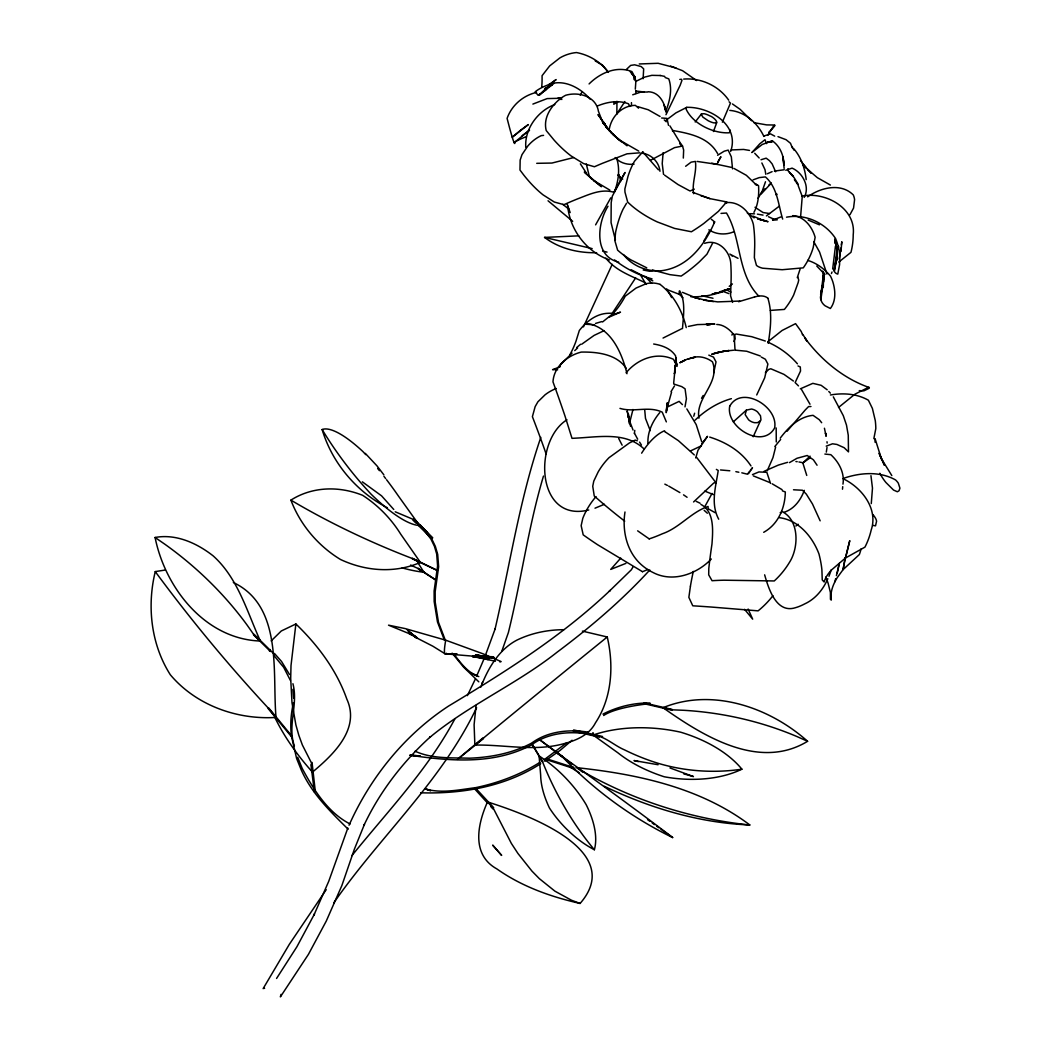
<?xml version="1.0" encoding="UTF-8"?>
<svg xmlns="http://www.w3.org/2000/svg" width="1051" height="1051" viewBox="0 0 1051 1051"><rect width="100%" height="100%" fill="white"/><g stroke="black" fill="none" stroke-linecap="round" stroke-linejoin="round"><path stroke-width="1.5" d="M875.049 442.208L875.115 438.779L881.513 459.116L879.122 453.244L884.417 465.212L880.515 456.384M826.217 446.136L832.51 443.798L836.898 444.442L844.15 447.7L848.485 451.877L848.262 435.245L846.475 425.051L843.296 415.684L833.312 396.844M842.968 484.13C844.781 472.911 838.921 462.098 830.829 454.689L824.877 454.058M823.656 274.981L823.275 287.33M616.858 114.244L616.95 101.277M294.411 745.947C287.107 725.61 298.484 704.722 292.927 683.728M701.214 114.217L702.869 117.108L708.124 120.694A9.433 2.825 29.1 0 0 713.905 122.875C720.789 123.532 712.565 116.464 709.937 115.912A9.433 2.825 29.1 0 0 704.144 113.731L701.543 113.836L695.197 121.969M730.353 130.14L729.341 132.794C713.195 133.713 692.189 123.558 685.817 108.45L686.75 107.347C709.083 106.637 739.93 124.438 730.695 151.397M820.608 294.438L823.419 281.353L820.476 297.157A73.163 27.957 -25.5 0 0 825.127 305.815L830.382 308.495C835.939 301.164 835.532 291.206 833.115 282.798A39.097 28.955 45.6 0 0 830.513 276.137C824.483 268.964 816.68 263.039 807.628 260.372M776.282 441.959L776.177 427.954M674.913 369.834L675.241 365.091M592.567 734.885L593.014 733.02L592.567 734.885L587.627 733.979M735.043 350.403L734.123 334.993C729.893 329.686 723.811 324.575 716.743 324.444M634.436 79.745L634.712 76.552L635.855 81.413L635.316 89.177M840.984 251.491L841.825 241.756L841.365 244.883M827.019 447.437L826.322 452.114M281.051 994.391L280.381 996.887L308.429 954.361L326.27 921.07L341.851 885.586L354.358 849.234L364.461 824.286L363.896 825.455C379.753 791.705 402.953 761.686 430.529 736.685L429.649 737.5C469.035 704.827 516.816 684.07 556.991 652.277C590.097 627.486 621.824 600.541 649.794 569.997M674.978 369.965L675.254 366.957L673.665 383.155M842.482 489.214L842.731 486.666M871.279 503.587L872.475 488.137L870.951 475.683M643.987 703.644L644.171 702.935L672.18 709.438M784.125 168.383L783.008 157.006L783.875 164.849M624.99 511.995C621.942 531.189 627.027 552.826 642.424 565.648A41.79 35.445 33 0 0 653.078 572.532C672.679 582.845 696.813 574.174 711.304 559.027M835.453 246.144L832.681 269.003M635.763 93.486L636.052 90.964M634.344 79.666L634.712 76.552M643.107 78.746L643.672 68.88L641.202 66.568L634.646 64.807L630.679 65.398L626.37 69.471M682.493 328.674C683.295 316.443 685.909 301.9 679.721 290.877A71.494 4.388 70.3 0 0 679.406 294.333L682.966 297.775M634.384 433.485L634.778 430.371M823.38 274.823L821.265 291.547L822.434 288.513M666.846 407.052L667.254 403.82L666.82 406.75M683.321 158.07L683.649 150.043L682.533 146.036L679.682 143.37L681.836 145.511L669.907 125.87M845.398 557.634L843.06 569.655L837.187 577.722A72.887 36.089 -26.9 0 0 831.17 593.237L831.275 600.068L830.448 599.333L830.408 592.488L828.122 583.266A39.189 13.427 56.7 0 0 825.679 577.104M776.374 194.238L776.321 195.052L777.017 194.199M476.09 705.313L474.106 724.743L474.868 745.08C503.994 744.502 533.869 751.57 562.6 744.029C575.646 740.719 588.98 735.437 595.497 722.786C612.037 697.706 613.942 665.625 607.255 636.985L582.399 631.125M820.87 299.68L823.918 278.108L822.631 271.145M873.854 438.622L875.811 428.611A73.215 53.391 -60.1 0 0 875.273 420.558L872.383 408.392L868.389 400.221C856.985 393.678 843.152 392.759 830.421 394.992M666.938 406.028L667.254 403.82M666.86 406.448L667.332 403.229M629.825 422.042L632.978 409.483M839.289 258.914L840.905 247.997M666.899 405.988L667.346 403.072L666.965 405.226M295.883 623.979L291.009 665.546L290.693 678.447L291.994 702.738L295.896 724.94L298.812 735.24L302.373 745.001L311.411 762.816L312.462 772.13C333.101 754.815 360.598 729.105 346.817 699.073C336.648 670.183 317.783 645.078 295.883 623.979L281.274 630.994L271.158 640.913M666.938 405.844L667.438 402.625M674.597 371.069L675.254 366.957M690.428 586.182L688.865 597.362L692.767 605.81A74.345 1.524 4.9 0 1 711.12 607.031L758.099 610.854A75.041 61.05 -54 0 0 771.04 598.058L772.919 595.694M663.128 152.671L662.222 163.575L663.523 174.361M768.242 343.309C770.58 328.516 772.406 312.87 767.913 298.3M845.162 557.845L843.06 569.655L859.363 554.534A73.215 70.772 -16.6 0 0 861.111 548.858M786.529 217.176C805.302 213.655 825.114 222.615 835.545 238.485A39.281 25.986 65.2 0 1 839.749 255.367L839.578 264.707L837.778 274.114A74.135 15.818 -23.7 0 1 834.192 269.7L837.174 254.027M838.041 249.35L838.606 246.236M800.626 216.493L802.241 196.458L798.129 185.462M293.505 702.633C290.917 713.498 290.115 724.77 291.39 735.884L296.632 758.559L301.269 769.976C311.661 793.452 330.224 811.438 348.117 829.2M609.041 130.6C610.723 117.213 621.456 105.573 635.356 105.35L638.548 108.174M164.836 570.102L155.272 571.586C146.798 606.177 151.016 644.447 170.328 674.768C195.92 705.208 236.83 719.909 276.032 717.426C272.104 673.192 283.297 606.151 233.335 582.49M667.74 404.201L666.229 412.662L666.781 406.724L666.426 410.455L671.563 392.168M674.611 372.001L675.281 368.809L674.611 371.66M837.187 573.386L839.315 563.415L836.399 575.633M834.586 268.044L837.279 256.628L834.31 271.145L837.069 249.218L836.53 260.293L836.938 250.138L834.796 239.405L837.24 250.663L834.691 239.575M834.928 581.742L835.663 578.681M765.496 181.757L761.975 191.834L758.007 198.35M695.723 457.947L697.982 450.288L707.52 436.323L701.923 443.469M775.612 447.122L772.971 457.605L767.23 470.769M685.002 406.882L686.408 398.763L685.068 388.817L681.731 386.61L673.73 384.022M543.472 476.077C528.141 527.431 521.204 580.717 508.356 632.649L501.931 650.884M708.151 508.881L708.059 506.464C691.19 512.126 679.498 527.865 662.393 533.763A69.694 30.085 -31 0 1 649.19 538.887M713.734 372.803L716.02 361.899L713.484 357.104L708.808 355.133M693.752 416.209L694.619 413.214M674.427 373.407L675.189 370.753L674.322 373.696M800.245 268.609L797.275 277.635M487.493 801.926C477.561 824.129 471.032 854.621 496.9 868.941C521.651 886.44 550.711 896.818 580.099 903.44C627.066 849.694 524.318 813.54 487.493 801.926L493.313 808.311L511.364 843.414L517.946 853.478L531.951 871.108L539.347 878.649L554.928 891.169L571.468 900.221L580.099 903.44M704.801 506.661L712.066 493.418M540.818 437.374C519.404 499.842 509.919 565.307 494.995 629.391L495.205 628.734L485.391 655.377M675.057 362.043L676.358 358.102M828.976 576.263L831.302 569.8M614.336 192.28C618.277 181.678 620.274 169.723 616.792 158.714M713.458 131.52L716.835 122.376M665.953 110.854C669.829 100.83 672.522 89.335 668.778 78.878L665.086 77.485M831.446 273.523L832.011 272.012M642.66 152.986L642.726 151.869L634.502 161.276A41.317 16.934 -78.6 0 0 628.025 176.253L624.859 188.983L624.964 192.11L627.71 202.147L631.861 205.878A67.645 36.588 23.8 0 0 657.387 221.971L674.624 228.435L691.427 231.759A69.708 24.698 -31 0 0 703.815 223.456L718.437 211.343L726.661 201.923L726.596 203.04M483.723 659.594L476.537 676.318M480.806 687.17C487.822 668.659 498.818 649.584 516.869 640.138C531.425 633.044 547.624 629.746 563.77 629.707M804.278 490.357C800.849 499.961 794.136 509.144 784.046 512.284M733.94 341.43L735.083 338.737L734.846 334.691L732.586 333.679L731.916 335.098M753.199 436.743L760.95 419.664L760.49 415.776L757.535 411.926A9.433 6.569 36.3 0 0 751.491 409.023L746.368 410.126L733.322 421.832M347.828 828.043L328.74 881.29L313.921 915.119L314.485 913.963L296.894 946.78L276.571 978.455M349.05 825.232C370.294 777.477 404.701 734.754 448.554 706.075C505.347 671.865 561.878 636.262 610.171 590.399L609.304 591.214L631.323 569.813L632.965 567.028M583.463 326.874L612.207 264.366M607.99 206.246C597.178 223.351 593.723 256.26 618.724 262.172M827.833 578.707C823.222 589.388 815.51 598.939 804.777 603.865A41.37 16.895 -43.5 0 1 795.62 607.649C776.413 613.942 768.583 588.691 764.642 574.831M617.633 112.68L624.885 101.513M467.38 695.631L475.315 679.104M722.365 122.192L730.471 103.103L729.079 101.789M753.935 212.368C758.349 204.341 759.072 194.658 758.559 185.633L755.065 183.662L756.786 185.344L746.341 175.307L734.005 168.449M641.635 453.178C646.956 444.612 655.312 434.575 664.521 430.765L664.941 431.922M717.662 163.01L720.907 156.717L717.688 162.064M476.615 707.678C441.525 781.484 379.766 836.609 333.719 902.927M711.291 219.239L714.641 221.919C704.958 244.752 687.958 267.309 661.605 270.711C647.232 272.012 632.334 266.048 623.44 254.552M665.966 114.73L680.181 85.236L681.954 80.375L681.508 79.285L679.787 79.416M674.466 385.953L671.024 391.616M610.762 197.851L595.602 224.848M614.257 191.597L625.043 172.482L612.352 196.077L611.196 202.607L611.065 222.654L615.4 239.996M709.517 230.944L705.944 237.316M703.855 241.047L705.247 238.551M626.541 203.25L623.072 209.175A40.818 13.308 -79 0 0 615.623 232.166L614.782 240.429L617.62 250.151A69.563 36.102 16 0 0 630.797 259.833L646.759 267.834M263.118 988.636L289.288 944.402L326.217 889.672M454.991 718.648C427.954 769.503 387.806 811.096 351.967 855.567M767.729 135.408L773.667 125.844L774.942 125.411A41.344 6.017 -33.7 0 1 768.728 132.295M756.72 394.953L764.681 377.835L767.887 364.04L765.351 359.245L761.279 357.051M713.918 223.14L714.641 221.919M590.334 99.346C579.929 87.18 562.18 77.84 546.586 85.512A75.041 45.994 21.3 0 0 535.156 91.779L538.112 95.299L540.372 93.618M701.543 398.29L703.211 395.452M580.191 95.063L582.32 91.647M804.199 197.378C810.242 186.776 802.622 172.587 792.086 168.134L785.767 170.262M482.645 682.296L481.857 683.229M612.378 313.053L635.671 277.871M672.443 130.902L672.732 130.469C689.522 133.543 708.479 137.116 717.623 153.591M748.522 473.62L752.49 467.761L750.269 470.428M849.917 214.772L853.557 208.072L854.581 199.664A39.097 25.382 -6.8 0 0 853.267 194.882C840.695 182.519 820.503 187.617 807.654 196.839M561.917 756.733L539.399 739.523L562.298 756.286M748.181 473.186L749.297 471.689M787.028 431.291L805.224 409.982L808.613 406.553L810.965 406.527M752.385 152.04L759.834 143.764L765.01 139.717L766.586 143.619M614.27 101.816L613.784 104.233L617.962 101.842M780.643 439.476L774.823 446.53M760.451 193.936L765.102 188.615M659.752 412.636C652.605 421.109 647.429 432 647.915 443.286M746.368 410.126L745.159 414.593L748.575 419.796A9.433 6.569 36.3 0 0 754.618 422.699L757.521 422.673L760.49 420.728M780.223 438.136C788.368 427.455 798.931 416.695 813.067 415.342L819.268 419.691L821.672 422.712M620.76 558.094L610.723 569.406L625.923 563.375M603.655 715.495C615.058 707.809 642.2 704.328 649.899 703.684M761.318 193.804L771.276 183.189M626.094 372.79C637.432 359.048 656.507 351.415 673.494 359.324L677.041 366.431M765.351 372.842L768.728 369.413L770.803 368.77L783.954 374.366L793.426 381.04M803.056 462.716L810.085 456.147M539.702 94.761L545.771 88.875M602.565 321.948L612.864 313.71A74.135 39.045 -79 0 0 625.253 296.185L636.026 288.079L646.155 283.717A39.281 30.466 -74.2 0 1 660.081 284.374M838.829 262.027L850.968 252.332A74.976 71.507 43.5 0 0 853.215 234.701C856.302 208.256 825.403 191.321 801.992 196.103M572.033 353.149L560.8 364.382L559.368 367.088M545.666 88.954L538.953 95.326L553.982 83.371L544.641 88.77L552.261 84.881M751.78 152.553L762.264 144.473L770.094 141.622L771.881 142.292M589.085 83.935C600.095 72.913 616.556 65.569 631.927 71.586L633.398 74.306M574.726 350.614L577.616 347.947M581.781 344.163L594.13 335.387L604.233 330.605M685.633 166.268L691.124 162.156L695.42 161.42C696.918 172.325 691.716 182.808 693.621 193.712M767.703 341.943L782.115 330.461L795.568 323.642L801.217 331.459A69.708 24.83 -80.5 0 1 802.517 334.796M838.514 407.473L854.936 394.191L868.389 387.385A41.317 2.811 -16.3 0 1 868.376 388.66L863.83 390.854L859.271 390.644M576.71 347.5L580.612 344.242M695.026 420.203C705.313 410.376 717.61 402.52 731.378 398.671M802.78 463.005L810.019 457.921M566.436 743.018L543.971 759.873M572.059 740.232L560.117 750.375L544.746 761.213M544.247 91.148L546.481 89.282M482.895 737.973L457.408 759.4L483.473 738.59M474.868 745.08L483.184 738.275A417.497 6.923 -38.8 0 1 607.242 636.985M549.791 84.711L556.11 79.574L548.806 84.697M525.71 136.88L521.138 138.771A73.215 39.846 4 0 0 514.845 142.056L514.74 143.514L514.11 142.673L529.559 130.166L522.137 135.684M769.017 184.897L771.027 183.308M766.402 215.915L779.395 206.114M795.857 526.039L798.182 524.265M693.581 501.958L713.839 482.948L716.322 482.606M666.255 120.103L675.924 112.877L686.75 107.347M729.21 286.358L732.416 283.98M717.597 155.272L724.192 151.199L728.185 150.109L731.338 156.849L732.547 168.856M560.13 99.503L561.3 98.636M763.709 532.305C778.239 524.265 785.084 508.001 785.32 491.973L782.338 490.817M789.485 462.611L797 458.275L807.221 455.503L813.435 459.852L817.061 465.225M807.602 741.297C758.98 770.869 703.066 735.95 663.023 707.704C712.25 687.499 769.503 707.257 807.602 741.297L797.052 736.593A306.971 267.703 -1.3 0 0 683.965 710.305L672.115 709.819L663.023 707.704M560.012 366.799L552.59 369.676A73.452 13.86 26.2 0 1 556.229 369.676L557.634 369.807M539.964 762.317C520.271 774.653 498.2 783.008 475.472 787.685C458.959 789.774 441.262 793.741 424.998 788.815L430.7 790.72L425.169 788.828M540.726 763.657C505.189 786.7 462.309 794.07 420.623 792.796M675.162 365.485L677.37 364.145M667.214 407.079L679.117 401.377L682.427 404.622M690.468 450.945L701.437 445.782M566.975 419.783C533.015 440.855 535.997 523.148 588.77 509.971M663.05 338.054L681.416 328.884M800.284 388.857L812.843 383.352L821.133 385.31L827.19 389.803M752.463 474.618L758.914 471.938L766.81 472.293L770.514 483.421M680.956 362.24L687.393 359.087L695.158 357.222L688.313 358.89M679.852 362.818L685.462 359.823L680.22 362.516M775.835 218.923L780.946 216.9M767.388 173.743L772.104 171.668M694.317 189.127L689.929 191.046M635.527 81.531L644.381 77.222M690.954 296.776C704.117 297.183 717.649 294.359 729.473 288.618M602.959 714.102C617.462 706.745 633.714 702.685 650.004 703.027M604.417 504.283L595.011 508.185M733.743 231.785C725.873 235.161 716.086 234.649 708.926 229.762M609.475 316.982L620.484 312.147L614.704 314.026M650.582 160.225L674.532 147.639L682.533 146.036M632.728 94.787L640.939 92.028L647.495 92.028M532.883 104.088L547.124 98.597L561.615 98.229M753.068 179.852L759.295 177.606L765.404 176.91C777.49 187.498 778.213 204.643 782.68 219.081M764.169 135.96L770.488 133.845L774.692 136.144M761.003 159.739L766.179 158.162L769.411 160.619L772.17 163.956L775.625 171.773M712.026 354.213L724.284 351.139L733.69 350.219M764.051 471.334L778.423 465.067L787.619 462.322M597.625 105.901C607.294 101.908 618.408 99.99 628.459 103.773L629.93 106.493M601.737 321.593L595.536 323.432M573.478 157.611L551.946 163.05L536.733 163.325M754.513 296.986L738.617 301.729M645.248 76.946L651.856 75.33L660.409 75.527M712.762 294.057L712.118 294.254L716.454 292.874M719.331 291.955L729.42 288.749M712.118 294.254L716.624 292.822M722.628 290.93L728.632 289.025M711.934 354.134L714.444 353.346M691.098 358.128C698.206 355.291 706.495 357.327 712.46 361.833C720.644 382.892 695.145 397.764 698.941 418.18M713.09 353.859L716.927 352.716M844.163 478.1C860.664 472.582 879.963 471.098 895.597 479.965A39.189 13.545 16.6 0 1 898.329 483.197L899.919 488.176L899.039 490.764L897.357 491.763L893.534 490.055L885.875 482.448A72.887 61.654 -48.2 0 1 879.858 473.252M554.81 104.535C538.033 110.736 524.383 128.866 525.789 147.298M715.363 353.189L719.409 352.085L716.217 352.886M772.459 219.606L775.402 218.805M688.379 326.427L697.417 324.588L714.877 324.142L706.075 324.325L712.775 324.194M717.623 352.571L724.284 351.139M704.643 243.333C717.61 238.827 729.473 250.322 730.721 262.816A39.281 7.646 -88.9 0 1 731.102 280.21L730.576 295.778L732.573 302.399M653.118 270.711L649.61 271.276L643.173 269.989M715.061 293.229L718.582 292.664M719.751 292.48L722.09 292.099M721.025 213.406L726.477 213.025C741.638 238.262 736.935 273.772 758.677 295.962M155.088 537.481C176.056 533.606 196.971 543.17 213.156 555.874C237.881 578.011 247.116 611.827 260.359 641.031C205.3 639.166 165.27 588.218 155.088 537.481L164.849 544.221A306.971 248.154 30.8 0 1 247.208 625.214L253.751 634.528L260.359 641.031M594.616 324.812L586.195 324.273A74.976 14.845 41.4 0 1 591.818 324.536C612.51 330.737 622.323 354.489 626.987 373.722M774.337 171.103L784.309 169.736M707.152 325.219L710.2 324.798M767.598 142.121L772.735 141.11C780.249 146.641 783.954 155.863 783.901 165.02M543.577 135.369L541.226 135.645A41.317 36.43 -76.9 0 0 527.76 146.089L521.979 154.668L520.153 160.08L519.982 170.026L523.648 174.9A67.645 27.773 58.2 0 0 543.117 194.895L554.337 202.042L563.967 204.682A69.708 13.939 -20.2 0 1 577.367 198.967C588.783 194.658 600.738 188.681 613.232 192.07M741.901 769.187C714.154 773.273 685.567 771.395 658.649 763.46C646.904 759.899 635.5 755.314 624.504 749.875C613.758 745.356 605.113 736.12 593.092 735.03L618.014 752.897A115.019 67.54 8.1 0 0 664.245 776.768A91.949 53.995 8.1 0 0 741.901 769.187A111.183 65.293 8.1 0 0 680.614 732.179A109.632 64.387 8.1 0 0 593.092 735.03M639.231 63.966L658.162 63.296L675.924 67.947M725.229 202.777C738.787 200.505 750.335 212.013 753.37 224.467A40.818 11.797 88.6 0 1 754.579 249.954L754.368 257.692L756.444 265.351A69.563 15.529 -11.5 0 0 762.619 268.202L782.18 269.726L803.279 267.86A71.494 60.695 -24.7 0 0 813.172 247.655L815.129 237.29C812.252 226.898 804.251 216.493 792.796 215.613M739.773 301.059L717.715 301.887L703.881 300.047L713.445 301.598M661.605 118.001L666.991 118.395L668.489 125.332M635.619 90.977L644.197 92.015M772.63 220.198L777.293 219.817M634.055 164.153C627.184 165.033 619.801 162.813 615.15 157.532M731.22 149.951L743.596 149.439L749.521 150.438M712.552 243.267L706.942 254.197L699.585 261.62A71.494 29.612 -31.4 0 1 681.179 276.071L669.881 274.639L652.461 269.989M793.505 489.779L802.478 490.252L806.34 494.167L812.462 503.954L820.148 520.823M596.64 252.713C578.286 253.107 559.368 248.653 544.563 237.408L578.812 235.844M683.689 79.088C701.083 77.682 718.726 85.84 728.711 100.173M499.803 661.907L501.143 661.591L482.961 653.788L445.703 640.177L405.252 628.603L388.528 625.174L414.856 635.96M770.357 310.413L784.401 309.428A74.976 60.564 -26 0 0 793.663 295.003L798.169 282.535L798.707 280.065L797.867 277.004M263.683 988.36L264.602 988.334M640.006 152.802L627 153.827L602.512 163.286A73.215 10.72 -21 0 0 594.432 166.754L583.594 163.601L571.192 156.008A72.887 32.542 56.3 0 1 554.166 140.19L546.218 130.547C543.078 118.132 550.671 106.677 559.763 99.109A39.189 33.974 -77.3 0 1 565.661 95.273C578.089 91.66 594.8 95.786 598.164 109.869M735.936 350.219L746.683 351.244L760.28 355.961M774.587 125.016L766.678 124.898L753.935 122.665M492.63 656.73L474.237 656.244L493.563 657.059L475.105 655.535L493.97 657.414L475.42 655.207L494.338 657.9L475.735 654.865L494.653 658.504M750.138 213.695L754.539 213.826M576.066 767.598C636.959 774.022 699.94 787.37 749.81 824.956C699.204 822.986 649.715 808.009 604.233 786.24M697.128 161.434L717.255 164.39L711.737 163.168M720.5 469.955L729.801 470.769M411.151 755.38C451.037 761.279 494.601 764.668 531.491 744.909C546.1 734.123 565.004 731.351 582.701 733.322M769.503 213.537L763.026 212.512L755.025 207.27M795.922 461.573L797.197 461.678M798.037 365.958L800.297 366.97L800.534 371.029L795.134 382.577L798.471 385.888M735.818 333.968L751.675 336.675L765.312 341.036M780.223 512.56L781.366 512.678M757.403 214.141L763.039 215.1M798.957 461.967L802.767 462.703L806.748 475.433M779.395 517.683C798.563 520.035 812.515 536.811 818.979 553.982A39.242 10.221 72.1 0 1 821.895 569.734L822.25 579.929L824.155 582.018A74.345 27.339 -19.9 0 1 831.118 570.286L845.477 558.002L864.947 547.124A75.041 73.846 54.1 0 0 871.174 530.098C878.478 508.763 861.61 487.401 842.981 478.665M588.061 732.127C568.788 729.066 547.702 731.273 531.583 743.123C512.586 753.225 491.001 757.337 469.652 758.191C451.536 757.666 431.83 758.94 415.132 751.215M579.14 772.748L569.629 766.691L572.848 767.138M726.661 201.923L709.911 198.626L692.885 192.386M729.801 110.394C745.067 111.695 757.561 123.033 763.906 136.446M714.562 163.785L731.378 167.385M648.401 91.779C659.371 92.068 664.757 102.972 666.189 112.47M683.754 773.851L693.424 776.571L669.973 767.939M735.858 471.663L738.84 472.241M642.818 153.354C651.751 154.563 659.108 162.327 659.962 171.274M495.415 661.224L472.503 656.441L488.833 658.78L472.674 656.573L490.265 657.598L445.479 653.853L457.001 654.156L445.19 653.88L432.907 646.234L414.777 636.945M660.054 75.462L664.744 76.408M777.99 136.63L786.069 139.704L790.483 143.278L792.323 147.823M658.084 764.734L634.003 760.556L638.325 761.581M706.311 300.455L694.238 297.394L699.454 298.931M701.923 295.751L713.012 298.261M602.578 736.528L573.688 729.946L573.491 731.207L599.293 737.132M643.987 703.671L672.036 710.187M544.563 237.408L592.173 248.614M602.591 251.058L607.044 252.109M713.353 494.601L704.84 491.119M757.718 218.884L768.045 221.708L762.527 220.106M741.809 472.819L747.642 474.237M637.418 106.545L648.231 109.764L660.067 116.49M757.916 218.884L761.936 219.895L753.042 216.112M488.058 659.568L479.256 657.309M759.413 219.317L764.997 220.802L761.029 219.659M619.972 408.379C633.766 412.623 648.743 405.686 662.235 412.163L666.347 421.885M652.027 278.883C638.404 275.178 625.647 268.609 614.533 259.925M709.911 198.626L700.767 195.657M696.182 297.972L682.48 292.349M709.701 437.085C726.07 442.248 741.362 451.326 750.966 465.921M546.165 758.625L573.518 767.466M569.629 766.691L573.872 768.058M545.876 759.492L574.713 768.82M670.577 66.108L682.585 70.719L696.59 80.533M753.357 475.906L769.621 482.462M609.422 259.952C586.484 251.767 569.944 230.051 567.645 205.799M869.164 387.517C843.112 378.321 821.002 359.849 804.724 337.778L807.089 341.194L802.806 334.389M781.891 511.482C799.377 519.877 798.996 547.545 789.498 562.311A71.704 60.524 -59 0 1 774.259 580.953L724.047 580.205A69.865 4.585 2.2 0 0 712.066 580.717L708.702 574.844L708.794 568.538A40.739 2.352 -81.7 0 1 711.974 544.011C712.92 530.821 714.614 511.601 700.886 504.401M768.465 216.742L773.641 219.068M723.062 291.403L728.895 293.61M595.221 60.905L602.499 65.149L608.503 72.388M666.4 289.353L679.511 294.411M716.375 469.39L718.214 470.493C715.862 486.666 710.318 503.613 718.7 519.207M653.669 344.019C662.051 345.359 670.63 348.328 675.583 355.842L676.752 365.617M830.395 185.055L817.389 177.698L807.483 169.237L811.398 173.27L802.767 164.245L806.472 168.107L800.494 160.488M808.14 220.04L819.438 224.822M872.908 525.408L875.522 525.828L876.573 521.204A41.317 14.806 18.3 0 0 872.856 514.543M350.088 823.958C328.017 812.791 313.632 789.748 302.189 768.399L297.683 757.259M478.809 676.608L471.636 673.428L477.062 675.846M477.101 675.872C466.657 671.602 460.312 662.288 453.506 653.683M652.816 280.88L631.231 269.792M768.136 342.298C779.29 347.224 789.419 354.581 797.42 363.804M395.215 511.798L413.385 519.457L419.507 525.487A109.632 30.098 53 0 1 371.292 494.364A111.183 30.518 53 0 1 322.145 429.531A91.949 25.237 53 0 1 362.95 451.602A115.019 31.569 53 0 1 365.722 454.636M645.511 282.877C631.612 275.993 615.755 270.869 605.875 258.152M696.222 501.366L700.084 503.219M412.386 558.239L437.466 570.496L412.163 558.751M420.413 562.403L412.268 558.488A386.137 173.849 20.2 0 1 290.904 500.131A87.509 76.408 45.6 0 1 362.648 495.323A109.462 95.575 45.6 0 1 400.707 534.144L420.413 562.403A104.338 91.109 45.6 0 1 340.498 559.487A105.809 92.383 45.6 0 1 290.904 500.131M638.785 151.121L620.497 140.611M409.365 633.884L417.313 637.76M689.088 190.52L678 184.542L664.534 175.097M609.869 190.113L593.158 180.194L601.487 186.71L584.303 172.062L591.963 179.143L589.966 177.067M664.849 484.143L667.424 485.431M728.067 290.628L730.905 292.073M731.89 255.17L738.025 258.323M558.278 97.651L561.838 99.49M772.183 483.815L782.089 489.674M642.503 571.705L597.52 544.681A69.865 7.357 31.9 0 1 583.2 534.854L581.15 525.645L582.793 518.353A40.739 21.309 -54.9 0 1 596.022 496.597M708.702 509.091L715.087 512.638M387.399 507.791C356.447 491.618 332.142 463.11 322.145 429.531M668.712 486.087L679.879 492.577M665.73 432.25L678.368 440.645L694.317 454.925M362.359 481.844L381.579 495.849L393.77 509.472M732.429 103.944L740.206 109.409L751.583 120.707M408.865 632.663L417.602 638.285L410.205 632.492M418.285 568.315L436.034 580.152L418.062 568.709M417.904 562.692L423.947 572.269L418.167 568.512A305.053 243.753 59.3 0 1 410.586 565.07M649.19 538.887L637.642 530.834M683.531 494.85L687.078 497.281M445.269 640.059L438.451 622.218L435.219 602.144L435.167 591.739L438.635 566.765L437.702 554.389L435.337 546.349L431.633 538.703L426.68 531.635L420.229 525.172L430.91 539.032L434.418 546.27L436.677 553.93L437.597 565.937L434.116 590.938L434.168 601.5L437.466 621.942L444.363 640.033M420.374 526.275L420.571 525.29M747.3 212.998L754.171 217.885M572.348 764.379A104.338 1.603 36.2 0 1 554.692 751.071L578.181 767.926A109.462 1.682 36.2 0 1 618.894 797.381A87.509 1.353 36.2 0 1 672.666 837.568A105.809 1.629 36.2 0 1 661.013 829.278M554.692 751.071L562.114 756.51A386.137 386.098 40.7 0 0 672.666 837.568M572.677 221.327L548.044 200.78M622.717 179.104L617.843 175.005M624.714 521.138L622.284 519.273A67.448 7.278 38.7 0 1 598.571 499.764L594.249 495.98L592.738 486.258L593.776 481.108L598.124 472.017A41.344 24.199 -51.7 0 1 609.015 457.684L629.444 442.918L635.251 440.093L637.3 440.776M562.81 204.367L569.077 209.28M610.723 132.006L606.256 127.342L615.255 136.446L627.04 145.8M407.735 630.574L416.603 637.996L407.118 629.72M660.081 284.387C673.691 294.989 682.441 310.978 686.25 327.636M615.269 136.472L621.404 141.767M729.919 254.027L732.245 256.063M620.195 140.689L612.891 134.252L618.881 139.678M704.144 510.326L707.349 513.216M754.723 153.288L759.164 157.965M617.686 138.587L610.513 132.032L615.203 136.485M664.245 119.932L666.255 121.771M254.027 634.292L274.429 654.353M253.462 634.765L270.475 651.502M413.976 518.971L432.749 537.797L431.698 538.546L418.337 525.421M412.793 519.956L416.117 523.227M658.425 169.842L642.726 151.869M365.288 453.362L376.967 465.856L383.865 474.842M478.809 681.836L463.596 667.135L452.127 653.144M793.65 148.638C801.151 157.164 804.921 168.436 806.196 179.603M643.803 448.711C626.238 432.237 600.673 436.664 578.694 437.978A73.452 2.575 -5.1 0 1 572.007 438.346L564.899 415.749A73.163 2.838 69.9 0 0 557.253 393.705L552.984 381.841C553.732 369.177 563.178 359.508 574.161 354.555A39.097 35.274 -4.4 0 1 581.269 352.085C597.204 351.783 616.74 354.095 626.357 368.467M816.772 266.048L824.877 274.495L823.156 271.907M828.779 391.471L830.369 393.14M645.091 276.347L651.686 283.31M715.731 482.435L696.458 457.159M274.403 653.407L281.55 661.486L289.524 674.532M273.588 655.115L283.704 667.372L290.418 680.47M493.668 807.641L475.446 787.948L475.013 789.301L487.677 803.187M490.843 806.656L492.945 808.968M788.605 171.352L793.847 177.238L798.3 184.49M789.327 172.154L793.203 176.502L790.037 172.942M609.869 130.849L602.525 122.402L608.884 129.772M312.462 772.13C297.512 755.406 284.256 737.001 274.508 716.743M630.258 71.665L635.33 78.326L631.52 73.084M607.176 70.732C599.609 61.194 588.415 54.797 576.474 52.55A39.242 35.484 -45.1 0 0 559.947 57.858L549.686 65.898L542.08 75.685A74.345 9.958 80.7 0 1 541.738 86.878M268.754 707.98L292.06 736.37L291.547 736.79L268.123 708.545M276.032 717.426L268.439 708.269A417.497 109.37 50 0 1 155.259 571.586M744.555 609.317L752.674 619.157L748.115 609.028M586.222 172.837L580.362 163.838M686.828 408.931L696.209 424.63L701.674 441.63M891.826 475.604L881.907 459.523M801.519 389.514L809.993 404.228M419.507 525.487L398.421 496.033A115.019 31.569 53 0 0 386.571 479.742M607.123 127.394L598.006 114.572L605.35 125.016L603.865 122.56M813.816 241.73L819.583 252.082L826.927 273.996M794.385 179.655L795.752 181.665M796.382 182.585L797.643 184.424M639.56 442.103L641.425 445.02M761.87 162.971L765.01 169.71L765.798 174.308M646.115 284.401L640.69 275.323M542.776 761.765L531.793 743.635L542.369 761.962M539.097 755.958L542.566 761.857A305.053 238.827 86.1 0 0 594.367 849.747A83.594 43.787 46.8 0 0 586.13 804.606A82.425 43.183 46.8 0 0 539.097 755.958L540.661 775.112A86.484 45.298 46.8 0 0 549.45 808.009A69.13 36.207 46.8 0 0 594.367 849.747M666.82 289.064L671.668 297.564M650.254 430.634L645.485 418.403L644.697 409.706M634.423 433.157L637.681 439.187M618.619 438.333L622.126 445.177M792.191 146.667L793.886 150.043M603.826 122.271L606.151 127.184M633.057 430.056L629.444 420.61M598.242 110.762L602.276 121.299M514.11 142.673L512.98 139.573A72.887 2.522 77.3 0 1 509.393 127.184L507.094 118.382C511.088 106.979 520.363 97.953 531.648 93.854A39.189 38.493 -26.7 0 1 536.509 92.422M620.707 181.297L619.052 174.637M567.028 203.671L570.168 212.565M546.178 454.15L544.563 449.486A67.448 3.179 68.8 0 0 534.604 422.436L532.397 416.669L535.156 406.606L537.902 401.81L545.127 394.756A41.344 36.772 -8.7 0 1 556.215 388.502M633.871 75.015L634.568 77.262M586.327 164.022L589.151 175.701M824.431 428.23L825.797 434.72M664.061 105.074L665.756 110.986L664.521 106.65M628.59 417.392L627.736 414.16L630.574 426.364M629.877 423.29L627.158 410.902L629.181 420.216M787.895 168.738L788.368 171.221M826.047 435.981L825.508 433.025L826.033 436.099M628.748 417.089L628.327 413.976L629.326 423.658M292.901 689.351L293.715 698.389M826.992 441.748L827.15 443.075M312.055 762.435L315.274 791.18L314.394 791.981L310.951 764.8M634.357 75.725L634.384 78.707M631.454 102.617L631.493 105.573M647.85 569.484A71.704 34.407 -33.4 0 1 642.503 571.691M690.428 586.169A39.242 5.268 -77.5 0 1 693.318 571.416M614.769 313.684A39.097 34.433 86.1 0 0 608.095 313.29C596.245 313.671 586.34 321.527 579.324 330.5L575.948 341.325A73.163 28.981 -85.7 0 1 569.695 355.041M754.513 296.999A40.818 18.13 -47.6 0 1 767.939 298.274M582.661 772.078A104.338 1.603 36.2 0 1 577.393 768.163M658.872 827.754A105.809 1.629 36.2 0 1 656.691 826.191M654.471 824.601A105.809 1.629 36.2 0 1 652.198 822.972M649.886 821.304A105.809 1.629 36.2 0 1 647.534 819.609M446.504 653.275A417.497 15.029 -72.1 0 1 445.703 640.204M377.651 468.483A115.019 31.569 53 0 1 379.45 470.69M383.93 476.313A115.019 31.569 53 0 1 385.691 478.599M749.797 824.996A417.497 407.538 12.9 0 1 580.94 770.383M423.947 572.269A82.425 42.158 21.6 0 1 402.178 567.895M823.629 275.034L823.261 282.916L823.629 275.139M269.516 650.911L270.343 649.61L269.516 650.911M729.683 406.277C725.715 427.56 762.79 449.5 774.64 427.902C778.594 406.619 741.52 384.679 729.683 406.277M849.72 540.831L845.477 558.002L849.72 540.831M520.81 130.022L512.231 137.208L528.325 124.583L520.81 130.022M772.498 141.202L767.611 142.266L772.498 141.202M724.94 351.139L722.773 351.494L729.052 350.522L724.94 351.139M456.935 654.339L445.769 653.827L456.922 654.353M419.98 755.892L409.732 755.249L419.966 755.905M496.033 848.945L492.656 845.109L501.669 855.422L496.033 848.945M837.095 250.401L834.744 239.483L837.095 250.401"/></g></svg>
